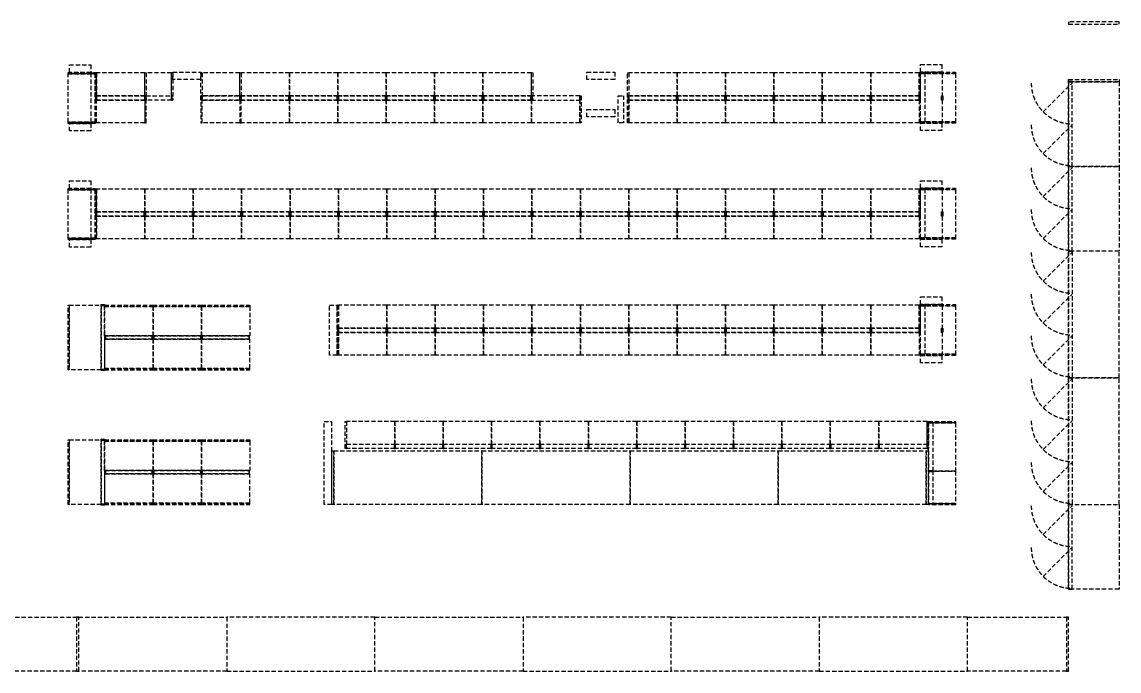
# Model space of a CAD drawing. Extents: x -119186 to 81195, y 1816 to 147180.
# Drawn here: x -37095 to -16690, y 21474 to 33551 of the extents above; entities that cross this region are included whole.
import ezdxf

# ---------------------------------------------------------------- set-up
doc = ezdxf.new("R2010")
doc.units = 0
doc.header["$LTSCALE"] = 12.7
doc.header["$MEASUREMENT"] = 0
doc.linetypes.add('HIDDEN2', pattern=[0.1875, 0.125, -0.0625])
doc.layers.add('A_建築（什器）', color=8, linetype='CONTINUOUS')

msp = doc.modelspace()

# ---------------------------------------------------------------- linework, layer by layer
at = {"layer": 'A_建築（什器）', "color": 8, "linetype": 'HIDDEN2', "ltscale": 50}
for p, q in [((-19981.62, 32592.87), (-19981.62, 32177.64)), ((-18101.12, 31878.14), (-17565.13, 32414.13)), ((-19994.62, 32097.64), (-19994.62, 32177.64)), ((-19994.62, 32177.64), (-19981.62, 32177.64)), ((-19981.62, 32097.64), (-19994.62, 32097.64)), ((-19981.62, 32097.64), (-19981.62, 32177.64)), ((-19981.62, 32097.64), (-19981.62, 32177.64)), ((-19981.62, 32177.64), (-19968.62, 32177.64)), ((-19981.62, 32177.64), (-19981.62, 32097.64)), ((-19981.62, 32177.64), (-19981.62, 32097.64)), ((-19981.62, 32097.64), (-19981.62, 31692.87)), ((-19968.62, 32097.64), (-19981.62, 32097.64)), ((-19968.62, 32177.64), (-19968.62, 32097.64)), ((-18101.12, 31100.14), (-17565.13, 31636.13)), ((-18101.12, 30301.14), (-17565.13, 30837.13)), ((-19981.62, 30431.87), (-19981.62, 30016.64)), ((-19994.62, 29936.64), (-19994.62, 30016.64)), ((-19994.62, 30016.64), (-19981.62, 30016.64)), ((-19981.62, 29936.64), (-19981.62, 30016.64)), ((-19981.62, 29936.64), (-19981.62, 30016.64)), ((-19981.62, 30016.64), (-19968.62, 30016.64)), ((-19981.62, 30016.64), (-19981.62, 29936.64)), ((-19981.62, 30016.64), (-19981.62, 29936.64)), ((-19968.62, 30016.64), (-19968.62, 29936.64)), ((-18101.12, 29523.14), (-17565.13, 30059.13)), ((-19981.62, 29936.64), (-19994.62, 29936.64)), ((-19981.62, 29936.64), (-19981.62, 29531.87)), ((-19968.62, 29936.64), (-19981.62, 29936.64)), ((-18101.12, 28728.14), (-17565.13, 29264.13)), ((-18101.12, 27950.14), (-17565.13, 28486.13)), ((-19981.62, 28270.87), (-19981.62, 27855.64)), ((-19994.62, 27775.64), (-19994.62, 27855.64)), ((-19994.62, 27855.64), (-19981.62, 27855.64)), ((-19981.62, 27775.64), (-19994.62, 27775.64)), ((-19981.62, 27775.64), (-19981.62, 27855.64)), ((-19981.62, 27775.64), (-19981.62, 27855.64)), ((-19981.62, 27855.64), (-19968.62, 27855.64)), ((-19981.62, 27855.64), (-19981.62, 27775.64)), ((-19981.62, 27855.64), (-19981.62, 27775.64)), ((-19981.62, 27775.64), (-19981.62, 27370.87)), ((-19968.62, 27775.64), (-19981.62, 27775.64)), ((-19968.62, 27855.64), (-19968.62, 27775.64)), ((-18101.12, 27172.14), (-17565.13, 27708.13)), ((-18101.12, 26373.14), (-17565.13, 26909.13)), ((-18101.12, 25595.14), (-17565.13, 26131.13)), ((-18101.12, 24817.14), (-17565.13, 25353.13)), ((-18101.12, 24014.14), (-17565.13, 24550.13)), ((-18101.12, 23236.14), (-17565.13, 23772.13))]:
    msp.add_line(p, q, dxfattribs=at)
for points in [[(-16690.13, 33550.69), (-17630.13, 33550.69), (-17630.13, 33510.69), (-16690.13, 33510.69)], [(-36212.6, 32752.64), (-35812.6, 32752.64), (-35812.6, 32612.64), (-36212.6, 32612.64)], [(-20384.13, 32757.87), (-19984.13, 32757.87), (-19984.13, 32617.87), (-20384.13, 32617.87)], [(-36238.13, 32612.64), (-35734.13, 32612.64), (-35734.13, 32587.64), (-36238.13, 32587.64)], [(-36238.13, 32587.64), (-35734.13, 32587.64), (-35734.13, 31687.64), (-36238.13, 31687.64)], [(-35734.13, 32600.14), (-35814.13, 32600.14), (-35814.13, 31674.64), (-35734.13, 31674.64)], [(-35709.13, 32601.64), (-35734.13, 32601.64), (-35734.13, 32097.64), (-35709.13, 32097.64)], [(-34809.13, 32601.64), (-35709.13, 32601.64), (-35709.13, 32177.64), (-34809.13, 32177.64)], [(-34809.13, 32601.64), (-34784.13, 32601.64), (-34784.13, 32097.64), (-34809.13, 32097.64)], [(-34315.11, 32601.64), (-34784.13, 32601.64), (-34784.13, 32177.64), (-34315.11, 32177.64)], [(-34315.11, 32601.64), (-34290.11, 32601.64), (-34290.11, 32097.64), (-34315.11, 32097.64)], [(-34290.11, 32617.63), (-33770.11, 32617.63), (-33770.11, 32477.63), (-34290.11, 32477.63)], [(-33770.11, 32601.64), (-33745.11, 32601.64), (-33745.11, 32097.64), (-33770.11, 32097.64)], [(-33045.11, 32601.64), (-33745.11, 32601.64), (-33745.11, 32177.64), (-33045.11, 32177.64)], [(-33045.11, 32601.64), (-33020.11, 32601.64), (-33020.11, 32097.64), (-33045.11, 32097.64)], [(-32120.11, 32601.64), (-33020.11, 32601.64), (-33020.11, 32177.64), (-32120.11, 32177.64)], [(-31220.11, 32601.64), (-32120.11, 32601.64), (-32120.11, 32177.64), (-31220.11, 32177.64)], [(-30320.11, 32601.64), (-31220.11, 32601.64), (-31220.11, 32177.64), (-30320.11, 32177.64)], [(-29420.11, 32601.64), (-30320.11, 32601.64), (-30320.11, 32177.64), (-29420.11, 32177.64)], [(-28520.11, 32601.64), (-29420.11, 32601.64), (-29420.11, 32177.64), (-28520.11, 32177.64)], [(-27620.11, 32601.64), (-28520.11, 32601.64), (-28520.11, 32177.64), (-27620.11, 32177.64)], [(-27620.11, 32601.64), (-27595.11, 32601.64), (-27595.11, 32097.64), (-27620.11, 32097.64)], [(-26590.08, 32617.63), (-26070.09, 32617.63), (-26070.09, 32477.63), (-26590.08, 32477.63)], [(-25833.18, 32601.64), (-25809.13, 32601.64), (-25809.13, 31673.64), (-25833.18, 31673.64)], [(-24909.13, 32601.64), (-25809.13, 32601.64), (-25809.13, 32177.64), (-24909.13, 32177.64)], [(-24009.13, 32601.64), (-24909.13, 32601.64), (-24909.13, 32177.64), (-24009.13, 32177.64)], [(-23109.13, 32601.64), (-24009.13, 32601.64), (-24009.13, 32177.64), (-23109.13, 32177.64)], [(-22209.13, 32601.64), (-23109.13, 32601.64), (-23109.13, 32177.64), (-22209.13, 32177.64)], [(-21309.13, 32601.64), (-22209.13, 32601.64), (-22209.13, 32177.64), (-21309.13, 32177.64)], [(-20409.13, 32601.64), (-21309.13, 32601.64), (-21309.13, 32177.64), (-20409.13, 32177.64)], [(-20384.13, 32601.64), (-20409.13, 32601.64), (-20409.13, 32097.64), (-20384.13, 32097.64)], [(-20384.13, 32617.87), (-19730.13, 32617.87), (-19730.13, 32592.87), (-20384.13, 32592.87)], [(-20384.13, 32605.87), (-20304.13, 32605.87), (-20304.13, 31679.87), (-20384.13, 31679.87)], [(-20384.13, 32592.87), (-19730.13, 32592.87), (-19730.13, 31692.87), (-20384.13, 31692.87)], [(-17630.13, 32477.63), (-16690.13, 32477.63), (-16690.13, 32437.63), (-17630.13, 32437.63)], [(-17630.13, 30860.63), (-17565.13, 30860.63), (-17565.13, 32439.63), (-17630.13, 32439.63)], [(-17630.13, 32437.63), (-16690.13, 32437.63), (-16690.13, 30860.63), (-17630.13, 30860.63)], [(-35709.13, 32097.64), (-35722.13, 32097.64), (-35722.13, 32177.64), (-35709.13, 32177.64)], [(-35709.13, 32177.64), (-35722.13, 32177.64), (-35722.13, 32097.64), (-35709.13, 32097.64)], [(-34809.13, 32177.64), (-35709.13, 32177.64), (-35709.13, 32097.64), (-34809.13, 32097.64)], [(-34809.13, 32097.64), (-35709.13, 32097.64), (-35709.13, 32177.64), (-34809.13, 32177.64)], [(-34809.13, 31673.64), (-35709.13, 31673.64), (-35709.13, 32097.64), (-34809.13, 32097.64)], [(-34784.13, 32177.64), (-34809.13, 32177.64), (-34809.13, 31673.64), (-34784.13, 31673.64)], [(-34796.13, 32097.64), (-34809.13, 32097.64), (-34809.13, 32177.64), (-34796.13, 32177.64)], [(-34796.13, 32177.64), (-34809.13, 32177.64), (-34809.13, 32097.64), (-34796.13, 32097.64)], [(-34784.13, 32177.64), (-34797.13, 32177.64), (-34797.13, 32097.64), (-34784.13, 32097.64)], [(-34315.11, 32097.64), (-34784.13, 32097.64), (-34784.13, 32177.64), (-34315.11, 32177.64)], [(-34302.11, 32177.64), (-34315.11, 32177.64), (-34315.11, 32097.64), (-34302.11, 32097.64)], [(-33770.11, 31673.64), (-33745.11, 31673.64), (-33745.11, 32177.64), (-33770.11, 32177.64)], [(-33745.11, 32177.64), (-33758.11, 32177.64), (-33758.11, 32097.64), (-33745.11, 32097.64)], [(-33745.11, 32097.64), (-33758.11, 32097.64), (-33758.11, 32177.64), (-33745.11, 32177.64)], [(-33045.11, 32097.64), (-33745.11, 32097.64), (-33745.11, 32177.64), (-33045.11, 32177.64)], [(-33045.11, 32177.64), (-33745.11, 32177.64), (-33745.11, 32097.64), (-33045.11, 32097.64)], [(-33045.11, 31673.64), (-33745.11, 31673.64), (-33745.11, 32097.64), (-33045.11, 32097.64)], [(-33032.11, 32177.64), (-33045.11, 32177.64), (-33045.11, 32097.64), (-33032.11, 32097.64)], [(-33032.11, 32097.64), (-33045.11, 32097.64), (-33045.11, 32177.64), (-33032.11, 32177.64)], [(-33020.11, 32097.64), (-33045.11, 32097.64), (-33045.11, 31673.64), (-33020.11, 31673.64)], [(-33020.11, 32177.64), (-33033.11, 32177.64), (-33033.11, 32097.64), (-33020.11, 32097.64)], [(-33020.11, 32097.64), (-33033.11, 32097.64), (-33033.11, 32177.64), (-33020.11, 32177.64)], [(-32120.11, 32097.64), (-33020.11, 32097.64), (-33020.11, 32177.64), (-32120.11, 32177.64)], [(-32120.11, 32177.64), (-33020.11, 32177.64), (-33020.11, 32097.64), (-32120.11, 32097.64)], [(-32120.11, 31673.64), (-33020.11, 31673.64), (-33020.11, 32097.64), (-32120.11, 32097.64)], [(-32120.11, 32177.64), (-32133.11, 32177.64), (-32133.11, 32097.64), (-32120.11, 32097.64)], [(-32120.11, 32097.64), (-32133.11, 32097.64), (-32133.11, 32177.64), (-32120.11, 32177.64)], [(-31220.11, 32097.64), (-32120.11, 32097.64), (-32120.11, 32177.64), (-31220.11, 32177.64)], [(-32107.11, 32177.64), (-32120.11, 32177.64), (-32120.11, 32097.64), (-32107.11, 32097.64)], [(-31220.11, 32177.64), (-32120.11, 32177.64), (-32120.11, 32097.64), (-31220.11, 32097.64)], [(-32107.11, 32097.64), (-32120.11, 32097.64), (-32120.11, 32177.64), (-32107.11, 32177.64)], [(-31220.11, 31673.64), (-32120.11, 31673.64), (-32120.11, 32097.64), (-31220.11, 32097.64)], [(-31220.11, 32177.64), (-31233.11, 32177.64), (-31233.11, 32097.64), (-31220.11, 32097.64)], [(-31220.11, 32097.64), (-31233.11, 32097.64), (-31233.11, 32177.64), (-31220.11, 32177.64)], [(-30320.11, 32097.64), (-31220.11, 32097.64), (-31220.11, 32177.64), (-30320.11, 32177.64)], [(-31207.11, 32177.64), (-31220.11, 32177.64), (-31220.11, 32097.64), (-31207.11, 32097.64)], [(-30320.11, 32177.64), (-31220.11, 32177.64), (-31220.11, 32097.64), (-30320.11, 32097.64)], [(-31207.11, 32097.64), (-31220.11, 32097.64), (-31220.11, 32177.64), (-31207.11, 32177.64)], [(-30320.11, 31673.64), (-31220.11, 31673.64), (-31220.11, 32097.64), (-30320.11, 32097.64)], [(-30320.11, 32177.64), (-30333.11, 32177.64), (-30333.11, 32097.64), (-30320.11, 32097.64)], [(-30320.11, 32097.64), (-30333.11, 32097.64), (-30333.11, 32177.64), (-30320.11, 32177.64)], [(-29420.11, 32097.64), (-30320.11, 32097.64), (-30320.11, 32177.64), (-29420.11, 32177.64)], [(-30307.11, 32177.64), (-30320.11, 32177.64), (-30320.11, 32097.64), (-30307.11, 32097.64)], [(-29420.11, 32177.64), (-30320.11, 32177.64), (-30320.11, 32097.64), (-29420.11, 32097.64)], [(-30307.11, 32097.64), (-30320.11, 32097.64), (-30320.11, 32177.64), (-30307.11, 32177.64)], [(-29420.11, 31673.64), (-30320.11, 31673.64), (-30320.11, 32097.64), (-29420.11, 32097.64)], [(-29420.11, 32177.64), (-29433.11, 32177.64), (-29433.11, 32097.64), (-29420.11, 32097.64)], [(-29420.11, 32097.64), (-29433.11, 32097.64), (-29433.11, 32177.64), (-29420.11, 32177.64)], [(-28520.11, 32097.64), (-29420.11, 32097.64), (-29420.11, 32177.64), (-28520.11, 32177.64)], [(-29407.11, 32177.64), (-29420.11, 32177.64), (-29420.11, 32097.64), (-29407.11, 32097.64)], [(-28520.11, 32177.64), (-29420.11, 32177.64), (-29420.11, 32097.64), (-28520.11, 32097.64)], [(-29407.11, 32097.64), (-29420.11, 32097.64), (-29420.11, 32177.64), (-29407.11, 32177.64)], [(-28520.11, 31673.64), (-29420.11, 31673.64), (-29420.11, 32097.64), (-28520.11, 32097.64)], [(-28520.11, 32177.64), (-28533.11, 32177.64), (-28533.11, 32097.64), (-28520.11, 32097.64)], [(-28520.11, 32097.64), (-28533.11, 32097.64), (-28533.11, 32177.64), (-28520.11, 32177.64)], [(-27620.11, 32097.64), (-28520.11, 32097.64), (-28520.11, 32177.64), (-27620.11, 32177.64)], [(-28507.11, 32177.64), (-28520.11, 32177.64), (-28520.11, 32097.64), (-28507.11, 32097.64)], [(-27620.11, 32177.64), (-28520.11, 32177.64), (-28520.11, 32097.64), (-27620.11, 32097.64)], [(-28507.11, 32097.64), (-28520.11, 32097.64), (-28520.11, 32177.64), (-28507.11, 32177.64)], [(-27620.11, 31673.64), (-28520.11, 31673.64), (-28520.11, 32097.64), (-27620.11, 32097.64)], [(-27620.11, 32097.64), (-27633.11, 32097.64), (-27633.11, 32177.64), (-27620.11, 32177.64)], [(-27607.11, 32177.64), (-27620.11, 32177.64), (-27620.11, 32097.64), (-27607.11, 32097.64)], [(-27607.11, 32097.64), (-27620.11, 32097.64), (-27620.11, 32177.64), (-27607.11, 32177.64)], [(-26720.11, 32177.64), (-27620.11, 32177.64), (-27620.11, 32097.64), (-26720.11, 32097.64)], [(-26720.11, 31673.64), (-27620.11, 31673.64), (-27620.11, 32097.64), (-26720.11, 32097.64)], [(-26707.11, 32097.64), (-26720.11, 32097.64), (-26720.11, 32177.64), (-26707.11, 32177.64)], [(-26720.11, 32177.64), (-26695.11, 32177.64), (-26695.11, 31673.64), (-26720.11, 31673.64)], [(-26005.66, 32178.64), (-25905.66, 32178.64), (-25905.66, 31673.64), (-26005.66, 31673.64)], [(-25809.13, 32097.64), (-25822.13, 32097.64), (-25822.13, 32177.64), (-25809.13, 32177.64)], [(-25809.13, 32177.64), (-25822.13, 32177.64), (-25822.13, 32097.64), (-25809.13, 32097.64)], [(-24909.13, 32177.64), (-25809.13, 32177.64), (-25809.13, 32097.64), (-24909.13, 32097.64)], [(-24909.13, 32097.64), (-25809.13, 32097.64), (-25809.13, 32177.64), (-24909.13, 32177.64)], [(-24909.13, 31673.64), (-25809.13, 31673.64), (-25809.13, 32097.64), (-24909.13, 32097.64)], [(-24909.13, 32097.64), (-24922.13, 32097.64), (-24922.13, 32177.64), (-24909.13, 32177.64)], [(-24909.13, 32177.64), (-24922.13, 32177.64), (-24922.13, 32097.64), (-24909.13, 32097.64)], [(-24009.13, 32177.64), (-24909.13, 32177.64), (-24909.13, 32097.64), (-24009.13, 32097.64)], [(-24896.13, 32097.64), (-24909.13, 32097.64), (-24909.13, 32177.64), (-24896.13, 32177.64)], [(-24009.13, 32097.64), (-24909.13, 32097.64), (-24909.13, 32177.64), (-24009.13, 32177.64)], [(-24896.13, 32177.64), (-24909.13, 32177.64), (-24909.13, 32097.64), (-24896.13, 32097.64)], [(-24009.13, 31673.64), (-24909.13, 31673.64), (-24909.13, 32097.64), (-24009.13, 32097.64)], [(-24009.13, 32097.64), (-24022.13, 32097.64), (-24022.13, 32177.64), (-24009.13, 32177.64)], [(-24009.13, 32177.64), (-24022.13, 32177.64), (-24022.13, 32097.64), (-24009.13, 32097.64)], [(-23996.13, 32097.64), (-24009.13, 32097.64), (-24009.13, 32177.64), (-23996.13, 32177.64)], [(-23996.13, 32177.64), (-24009.13, 32177.64), (-24009.13, 32097.64), (-23996.13, 32097.64)], [(-23109.13, 32177.64), (-24009.13, 32177.64), (-24009.13, 32097.64), (-23109.13, 32097.64)], [(-23109.13, 32097.64), (-24009.13, 32097.64), (-24009.13, 32177.64), (-23109.13, 32177.64)], [(-23109.13, 31673.64), (-24009.13, 31673.64), (-24009.13, 32097.64), (-23109.13, 32097.64)], [(-23109.13, 32097.64), (-23122.13, 32097.64), (-23122.13, 32177.64), (-23109.13, 32177.64)], [(-23109.13, 32177.64), (-23122.13, 32177.64), (-23122.13, 32097.64), (-23109.13, 32097.64)], [(-22209.13, 32177.64), (-23109.13, 32177.64), (-23109.13, 32097.64), (-22209.13, 32097.64)], [(-23096.13, 32097.64), (-23109.13, 32097.64), (-23109.13, 32177.64), (-23096.13, 32177.64)], [(-22209.13, 32097.64), (-23109.13, 32097.64), (-23109.13, 32177.64), (-22209.13, 32177.64)], [(-23096.13, 32177.64), (-23109.13, 32177.64), (-23109.13, 32097.64), (-23096.13, 32097.64)], [(-22209.13, 31673.64), (-23109.13, 31673.64), (-23109.13, 32097.64), (-22209.13, 32097.64)], [(-22209.13, 32097.64), (-22222.13, 32097.64), (-22222.13, 32177.64), (-22209.13, 32177.64)], [(-22209.13, 32177.64), (-22222.13, 32177.64), (-22222.13, 32097.64), (-22209.13, 32097.64)], [(-21309.13, 32177.64), (-22209.13, 32177.64), (-22209.13, 32097.64), (-21309.13, 32097.64)], [(-22196.13, 32097.64), (-22209.13, 32097.64), (-22209.13, 32177.64), (-22196.13, 32177.64)], [(-21309.13, 32097.64), (-22209.13, 32097.64), (-22209.13, 32177.64), (-21309.13, 32177.64)], [(-22196.13, 32177.64), (-22209.13, 32177.64), (-22209.13, 32097.64), (-22196.13, 32097.64)], [(-21309.13, 31673.64), (-22209.13, 31673.64), (-22209.13, 32097.64), (-21309.13, 32097.64)], [(-21309.13, 32097.64), (-21322.13, 32097.64), (-21322.13, 32177.64), (-21309.13, 32177.64)], [(-21309.13, 32177.64), (-21322.13, 32177.64), (-21322.13, 32097.64), (-21309.13, 32097.64)], [(-21296.13, 32097.64), (-21309.13, 32097.64), (-21309.13, 32177.64), (-21296.13, 32177.64)], [(-21296.13, 32177.64), (-21309.13, 32177.64), (-21309.13, 32097.64), (-21296.13, 32097.64)], [(-20409.13, 32177.64), (-21309.13, 32177.64), (-21309.13, 32097.64), (-20409.13, 32097.64)], [(-20409.13, 32097.64), (-21309.13, 32097.64), (-21309.13, 32177.64), (-20409.13, 32177.64)], [(-20409.13, 31673.64), (-21309.13, 31673.64), (-21309.13, 32097.64), (-20409.13, 32097.64)], [(-20396.13, 32097.64), (-20409.13, 32097.64), (-20409.13, 32177.64), (-20396.13, 32177.64)], [(-20396.13, 32177.64), (-20409.13, 32177.64), (-20409.13, 32097.64), (-20396.13, 32097.64)], [(-26070.09, 31782.64), (-26590.08, 31782.64), (-26590.08, 31922.64), (-26070.09, 31922.64)], [(-35734.13, 31662.64), (-36238.13, 31662.64), (-36238.13, 31687.64), (-35734.13, 31687.64)], [(-36212.6, 31662.64), (-35812.6, 31662.64), (-35812.6, 31522.64), (-36212.6, 31522.64)], [(-20384.13, 31692.87), (-19730.13, 31692.87), (-19730.13, 31667.87), (-20384.13, 31667.87)], [(-19984.13, 31527.87), (-20384.13, 31527.87), (-20384.13, 31667.87), (-19984.13, 31667.87)], [(-17630.13, 29283.63), (-17565.13, 29283.63), (-17565.13, 30862.63), (-17630.13, 30862.63)], [(-17630.13, 30860.63), (-16690.13, 30860.63), (-16690.13, 29283.63), (-17630.13, 29283.63)], [(-36238.13, 30451.64), (-35734.13, 30451.64), (-35734.13, 30426.64), (-36238.13, 30426.64)], [(-36238.13, 30426.64), (-35734.13, 30426.64), (-35734.13, 29526.64), (-36238.13, 29526.64)], [(-36212.6, 30591.64), (-35812.6, 30591.64), (-35812.6, 30451.64), (-36212.6, 30451.64)], [(-35734.13, 30439.14), (-35814.13, 30439.14), (-35814.13, 29513.64), (-35734.13, 29513.64)], [(-35709.13, 30440.64), (-35734.13, 30440.64), (-35734.13, 29936.64), (-35709.13, 29936.64)], [(-34809.13, 30440.64), (-35709.13, 30440.64), (-35709.13, 30016.64), (-34809.13, 30016.64)], [(-33909.13, 30440.64), (-34809.13, 30440.64), (-34809.13, 30016.64), (-33909.13, 30016.64)], [(-33009.13, 30440.64), (-33909.13, 30440.64), (-33909.13, 30016.64), (-33009.13, 30016.64)], [(-32109.13, 30440.64), (-33009.13, 30440.64), (-33009.13, 30016.64), (-32109.13, 30016.64)], [(-31209.13, 30440.64), (-32109.13, 30440.64), (-32109.13, 30016.64), (-31209.13, 30016.64)], [(-30309.13, 30440.64), (-31209.13, 30440.64), (-31209.13, 30016.64), (-30309.13, 30016.64)], [(-29409.13, 30440.64), (-30309.13, 30440.64), (-30309.13, 30016.64), (-29409.13, 30016.64)], [(-28509.13, 30440.64), (-29409.13, 30440.64), (-29409.13, 30016.64), (-28509.13, 30016.64)], [(-27609.13, 30440.64), (-28509.13, 30440.64), (-28509.13, 30016.64), (-27609.13, 30016.64)], [(-26709.13, 30440.64), (-27609.13, 30440.64), (-27609.13, 30016.64), (-26709.13, 30016.64)], [(-25809.13, 30440.64), (-26709.13, 30440.64), (-26709.13, 30016.64), (-25809.13, 30016.64)], [(-24909.13, 30440.64), (-25809.13, 30440.64), (-25809.13, 30016.64), (-24909.13, 30016.64)], [(-24009.13, 30440.64), (-24909.13, 30440.64), (-24909.13, 30016.64), (-24009.13, 30016.64)], [(-23109.13, 30440.64), (-24009.13, 30440.64), (-24009.13, 30016.64), (-23109.13, 30016.64)], [(-22209.13, 30440.64), (-23109.13, 30440.64), (-23109.13, 30016.64), (-22209.13, 30016.64)], [(-21309.13, 30440.64), (-22209.13, 30440.64), (-22209.13, 30016.64), (-21309.13, 30016.64)], [(-20409.13, 30440.64), (-21309.13, 30440.64), (-21309.13, 30016.64), (-20409.13, 30016.64)], [(-20384.13, 30440.64), (-20409.13, 30440.64), (-20409.13, 29936.64), (-20384.13, 29936.64)], [(-20384.13, 30596.87), (-19984.13, 30596.87), (-19984.13, 30456.87), (-20384.13, 30456.87)], [(-20384.13, 30456.87), (-19730.13, 30456.87), (-19730.13, 30431.87), (-20384.13, 30431.87)], [(-20384.13, 30444.87), (-20304.13, 30444.87), (-20304.13, 29518.87), (-20384.13, 29518.87)], [(-20384.13, 30431.87), (-19730.13, 30431.87), (-19730.13, 29531.87), (-20384.13, 29531.87)], [(-35709.13, 29512.64), (-35734.13, 29512.64), (-35734.13, 30016.64), (-35709.13, 30016.64)], [(-35709.13, 29936.64), (-35722.13, 29936.64), (-35722.13, 30016.64), (-35709.13, 30016.64)], [(-35709.13, 30016.64), (-35722.13, 30016.64), (-35722.13, 29936.64), (-35709.13, 29936.64)], [(-34809.13, 30016.64), (-35709.13, 30016.64), (-35709.13, 29936.64), (-34809.13, 29936.64)], [(-34809.13, 29936.64), (-35709.13, 29936.64), (-35709.13, 30016.64), (-34809.13, 30016.64)], [(-34809.13, 29936.64), (-34822.13, 29936.64), (-34822.13, 30016.64), (-34809.13, 30016.64)], [(-34809.13, 30016.64), (-34822.13, 30016.64), (-34822.13, 29936.64), (-34809.13, 29936.64)], [(-34809.13, 29936.64), (-34796.13, 29936.64), (-34796.13, 30016.64), (-34809.13, 30016.64)], [(-34809.13, 30016.64), (-34796.13, 30016.64), (-34796.13, 29936.64), (-34809.13, 29936.64)], [(-33909.13, 30016.64), (-34809.13, 30016.64), (-34809.13, 29936.64), (-33909.13, 29936.64)], [(-33909.13, 29936.64), (-34809.13, 29936.64), (-34809.13, 30016.64), (-33909.13, 30016.64)], [(-33909.13, 29936.64), (-33922.13, 29936.64), (-33922.13, 30016.64), (-33909.13, 30016.64)], [(-33909.13, 30016.64), (-33922.13, 30016.64), (-33922.13, 29936.64), (-33909.13, 29936.64)], [(-33009.13, 30016.64), (-33909.13, 30016.64), (-33909.13, 29936.64), (-33009.13, 29936.64)], [(-33896.13, 29936.64), (-33909.13, 29936.64), (-33909.13, 30016.64), (-33896.13, 30016.64)], [(-33009.13, 29936.64), (-33909.13, 29936.64), (-33909.13, 30016.64), (-33009.13, 30016.64)], [(-33896.13, 30016.64), (-33909.13, 30016.64), (-33909.13, 29936.64), (-33896.13, 29936.64)], [(-33009.13, 29936.64), (-33022.13, 29936.64), (-33022.13, 30016.64), (-33009.13, 30016.64)], [(-33009.13, 30016.64), (-33022.13, 30016.64), (-33022.13, 29936.64), (-33009.13, 29936.64)], [(-32109.13, 30016.64), (-33009.13, 30016.64), (-33009.13, 29936.64), (-32109.13, 29936.64)], [(-32996.13, 29936.64), (-33009.13, 29936.64), (-33009.13, 30016.64), (-32996.13, 30016.64)], [(-32109.13, 29936.64), (-33009.13, 29936.64), (-33009.13, 30016.64), (-32109.13, 30016.64)], [(-32996.13, 30016.64), (-33009.13, 30016.64), (-33009.13, 29936.64), (-32996.13, 29936.64)], [(-32109.13, 29936.64), (-32122.13, 29936.64), (-32122.13, 30016.64), (-32109.13, 30016.64)], [(-32109.13, 30016.64), (-32122.13, 30016.64), (-32122.13, 29936.64), (-32109.13, 29936.64)], [(-32096.13, 29936.64), (-32109.13, 29936.64), (-32109.13, 30016.64), (-32096.13, 30016.64)], [(-32096.13, 30016.64), (-32109.13, 30016.64), (-32109.13, 29936.64), (-32096.13, 29936.64)], [(-31209.13, 30016.64), (-32109.13, 30016.64), (-32109.13, 29936.64), (-31209.13, 29936.64)], [(-31209.13, 29936.64), (-32109.13, 29936.64), (-32109.13, 30016.64), (-31209.13, 30016.64)], [(-31209.13, 29936.64), (-31222.13, 29936.64), (-31222.13, 30016.64), (-31209.13, 30016.64)], [(-31209.13, 30016.64), (-31222.13, 30016.64), (-31222.13, 29936.64), (-31209.13, 29936.64)], [(-30309.13, 30016.64), (-31209.13, 30016.64), (-31209.13, 29936.64), (-30309.13, 29936.64)], [(-31196.13, 29936.64), (-31209.13, 29936.64), (-31209.13, 30016.64), (-31196.13, 30016.64)], [(-30309.13, 29936.64), (-31209.13, 29936.64), (-31209.13, 30016.64), (-30309.13, 30016.64)], [(-31196.13, 30016.64), (-31209.13, 30016.64), (-31209.13, 29936.64), (-31196.13, 29936.64)], [(-30309.13, 29936.64), (-30322.13, 29936.64), (-30322.13, 30016.64), (-30309.13, 30016.64)], [(-30309.13, 30016.64), (-30322.13, 30016.64), (-30322.13, 29936.64), (-30309.13, 29936.64)], [(-29409.13, 30016.64), (-30309.13, 30016.64), (-30309.13, 29936.64), (-29409.13, 29936.64)], [(-30296.13, 29936.64), (-30309.13, 29936.64), (-30309.13, 30016.64), (-30296.13, 30016.64)], [(-29409.13, 29936.64), (-30309.13, 29936.64), (-30309.13, 30016.64), (-29409.13, 30016.64)], [(-30296.13, 30016.64), (-30309.13, 30016.64), (-30309.13, 29936.64), (-30296.13, 29936.64)], [(-29409.13, 29936.64), (-29422.13, 29936.64), (-29422.13, 30016.64), (-29409.13, 30016.64)], [(-29409.13, 30016.64), (-29422.13, 30016.64), (-29422.13, 29936.64), (-29409.13, 29936.64)], [(-29396.13, 29936.64), (-29409.13, 29936.64), (-29409.13, 30016.64), (-29396.13, 30016.64)], [(-29396.13, 30016.64), (-29409.13, 30016.64), (-29409.13, 29936.64), (-29396.13, 29936.64)], [(-28509.13, 30016.64), (-29409.13, 30016.64), (-29409.13, 29936.64), (-28509.13, 29936.64)], [(-28509.13, 29936.64), (-29409.13, 29936.64), (-29409.13, 30016.64), (-28509.13, 30016.64)], [(-28509.13, 29936.64), (-28522.13, 29936.64), (-28522.13, 30016.64), (-28509.13, 30016.64)], [(-28509.13, 30016.64), (-28522.13, 30016.64), (-28522.13, 29936.64), (-28509.13, 29936.64)], [(-27609.13, 30016.64), (-28509.13, 30016.64), (-28509.13, 29936.64), (-27609.13, 29936.64)], [(-28496.13, 29936.64), (-28509.13, 29936.64), (-28509.13, 30016.64), (-28496.13, 30016.64)], [(-27609.13, 29936.64), (-28509.13, 29936.64), (-28509.13, 30016.64), (-27609.13, 30016.64)], [(-28496.13, 30016.64), (-28509.13, 30016.64), (-28509.13, 29936.64), (-28496.13, 29936.64)], [(-27609.13, 29936.64), (-27622.13, 29936.64), (-27622.13, 30016.64), (-27609.13, 30016.64)], [(-27609.13, 30016.64), (-27622.13, 30016.64), (-27622.13, 29936.64), (-27609.13, 29936.64)], [(-26709.13, 30016.64), (-27609.13, 30016.64), (-27609.13, 29936.64), (-26709.13, 29936.64)], [(-27596.13, 29936.64), (-27609.13, 29936.64), (-27609.13, 30016.64), (-27596.13, 30016.64)], [(-26709.13, 29936.64), (-27609.13, 29936.64), (-27609.13, 30016.64), (-26709.13, 30016.64)], [(-27596.13, 30016.64), (-27609.13, 30016.64), (-27609.13, 29936.64), (-27596.13, 29936.64)], [(-26709.13, 29936.64), (-26722.13, 29936.64), (-26722.13, 30016.64), (-26709.13, 30016.64)], [(-26709.13, 30016.64), (-26722.13, 30016.64), (-26722.13, 29936.64), (-26709.13, 29936.64)], [(-26696.13, 29936.64), (-26709.13, 29936.64), (-26709.13, 30016.64), (-26696.13, 30016.64)], [(-26696.13, 30016.64), (-26709.13, 30016.64), (-26709.13, 29936.64), (-26696.13, 29936.64)], [(-25809.13, 30016.64), (-26709.13, 30016.64), (-26709.13, 29936.64), (-25809.13, 29936.64)], [(-25809.13, 29936.64), (-26709.13, 29936.64), (-26709.13, 30016.64), (-25809.13, 30016.64)], [(-25809.13, 29936.64), (-25822.13, 29936.64), (-25822.13, 30016.64), (-25809.13, 30016.64)], [(-25809.13, 30016.64), (-25822.13, 30016.64), (-25822.13, 29936.64), (-25809.13, 29936.64)], [(-24909.13, 30016.64), (-25809.13, 30016.64), (-25809.13, 29936.64), (-24909.13, 29936.64)], [(-25796.13, 29936.64), (-25809.13, 29936.64), (-25809.13, 30016.64), (-25796.13, 30016.64)], [(-24909.13, 29936.64), (-25809.13, 29936.64), (-25809.13, 30016.64), (-24909.13, 30016.64)], [(-25796.13, 30016.64), (-25809.13, 30016.64), (-25809.13, 29936.64), (-25796.13, 29936.64)], [(-24909.13, 29936.64), (-24922.13, 29936.64), (-24922.13, 30016.64), (-24909.13, 30016.64)], [(-24909.13, 30016.64), (-24922.13, 30016.64), (-24922.13, 29936.64), (-24909.13, 29936.64)], [(-24009.13, 30016.64), (-24909.13, 30016.64), (-24909.13, 29936.64), (-24009.13, 29936.64)], [(-24896.13, 29936.64), (-24909.13, 29936.64), (-24909.13, 30016.64), (-24896.13, 30016.64)], [(-24009.13, 29936.64), (-24909.13, 29936.64), (-24909.13, 30016.64), (-24009.13, 30016.64)], [(-24896.13, 30016.64), (-24909.13, 30016.64), (-24909.13, 29936.64), (-24896.13, 29936.64)], [(-24009.13, 29936.64), (-24022.13, 29936.64), (-24022.13, 30016.64), (-24009.13, 30016.64)], [(-24009.13, 30016.64), (-24022.13, 30016.64), (-24022.13, 29936.64), (-24009.13, 29936.64)], [(-23996.13, 29936.64), (-24009.13, 29936.64), (-24009.13, 30016.64), (-23996.13, 30016.64)], [(-23996.13, 30016.64), (-24009.13, 30016.64), (-24009.13, 29936.64), (-23996.13, 29936.64)], [(-23109.13, 30016.64), (-24009.13, 30016.64), (-24009.13, 29936.64), (-23109.13, 29936.64)], [(-23109.13, 29936.64), (-24009.13, 29936.64), (-24009.13, 30016.64), (-23109.13, 30016.64)], [(-23109.13, 29936.64), (-23122.13, 29936.64), (-23122.13, 30016.64), (-23109.13, 30016.64)], [(-23109.13, 30016.64), (-23122.13, 30016.64), (-23122.13, 29936.64), (-23109.13, 29936.64)], [(-22209.13, 30016.64), (-23109.13, 30016.64), (-23109.13, 29936.64), (-22209.13, 29936.64)], [(-23096.13, 29936.64), (-23109.13, 29936.64), (-23109.13, 30016.64), (-23096.13, 30016.64)], [(-22209.13, 29936.64), (-23109.13, 29936.64), (-23109.13, 30016.64), (-22209.13, 30016.64)], [(-23096.13, 30016.64), (-23109.13, 30016.64), (-23109.13, 29936.64), (-23096.13, 29936.64)], [(-22209.13, 29936.64), (-22222.13, 29936.64), (-22222.13, 30016.64), (-22209.13, 30016.64)], [(-22209.13, 30016.64), (-22222.13, 30016.64), (-22222.13, 29936.64), (-22209.13, 29936.64)], [(-21309.13, 30016.64), (-22209.13, 30016.64), (-22209.13, 29936.64), (-21309.13, 29936.64)], [(-22196.13, 29936.64), (-22209.13, 29936.64), (-22209.13, 30016.64), (-22196.13, 30016.64)], [(-21309.13, 29936.64), (-22209.13, 29936.64), (-22209.13, 30016.64), (-21309.13, 30016.64)], [(-22196.13, 30016.64), (-22209.13, 30016.64), (-22209.13, 29936.64), (-22196.13, 29936.64)], [(-21309.13, 29936.64), (-21322.13, 29936.64), (-21322.13, 30016.64), (-21309.13, 30016.64)], [(-21309.13, 30016.64), (-21322.13, 30016.64), (-21322.13, 29936.64), (-21309.13, 29936.64)], [(-21296.13, 29936.64), (-21309.13, 29936.64), (-21309.13, 30016.64), (-21296.13, 30016.64)], [(-21296.13, 30016.64), (-21309.13, 30016.64), (-21309.13, 29936.64), (-21296.13, 29936.64)], [(-20409.13, 30016.64), (-21309.13, 30016.64), (-21309.13, 29936.64), (-20409.13, 29936.64)], [(-20409.13, 29936.64), (-21309.13, 29936.64), (-21309.13, 30016.64), (-20409.13, 30016.64)], [(-20396.13, 29936.64), (-20409.13, 29936.64), (-20409.13, 30016.64), (-20396.13, 30016.64)], [(-20396.13, 30016.64), (-20409.13, 30016.64), (-20409.13, 29936.64), (-20396.13, 29936.64)], [(-34809.13, 29512.64), (-35709.13, 29512.64), (-35709.13, 29936.64), (-34809.13, 29936.64)], [(-33909.13, 29512.64), (-34809.13, 29512.64), (-34809.13, 29936.64), (-33909.13, 29936.64)], [(-33009.13, 29512.64), (-33909.13, 29512.64), (-33909.13, 29936.64), (-33009.13, 29936.64)], [(-32109.13, 29512.64), (-33009.13, 29512.64), (-33009.13, 29936.64), (-32109.13, 29936.64)], [(-31209.13, 29512.64), (-32109.13, 29512.64), (-32109.13, 29936.64), (-31209.13, 29936.64)], [(-30309.13, 29512.64), (-31209.13, 29512.64), (-31209.13, 29936.64), (-30309.13, 29936.64)], [(-29409.13, 29512.64), (-30309.13, 29512.64), (-30309.13, 29936.64), (-29409.13, 29936.64)], [(-28509.13, 29512.64), (-29409.13, 29512.64), (-29409.13, 29936.64), (-28509.13, 29936.64)], [(-27609.13, 29512.64), (-28509.13, 29512.64), (-28509.13, 29936.64), (-27609.13, 29936.64)], [(-26709.13, 29512.64), (-27609.13, 29512.64), (-27609.13, 29936.64), (-26709.13, 29936.64)], [(-25809.13, 29512.64), (-26709.13, 29512.64), (-26709.13, 29936.64), (-25809.13, 29936.64)], [(-24909.13, 29512.64), (-25809.13, 29512.64), (-25809.13, 29936.64), (-24909.13, 29936.64)], [(-24009.13, 29512.64), (-24909.13, 29512.64), (-24909.13, 29936.64), (-24009.13, 29936.64)], [(-23109.13, 29512.64), (-24009.13, 29512.64), (-24009.13, 29936.64), (-23109.13, 29936.64)], [(-22209.13, 29512.64), (-23109.13, 29512.64), (-23109.13, 29936.64), (-22209.13, 29936.64)], [(-21309.13, 29512.64), (-22209.13, 29512.64), (-22209.13, 29936.64), (-21309.13, 29936.64)], [(-20409.13, 29512.64), (-21309.13, 29512.64), (-21309.13, 29936.64), (-20409.13, 29936.64)], [(-35734.13, 29501.64), (-36238.13, 29501.64), (-36238.13, 29526.64), (-35734.13, 29526.64)], [(-36212.6, 29501.64), (-35812.6, 29501.64), (-35812.6, 29361.64), (-36212.6, 29361.64)], [(-20384.13, 29531.87), (-19730.13, 29531.87), (-19730.13, 29506.87), (-20384.13, 29506.87)], [(-19984.13, 29366.87), (-20384.13, 29366.87), (-20384.13, 29506.87), (-19984.13, 29506.87)], [(-16690.13, 29283.63), (-17630.13, 29283.63), (-17630.13, 26928.63), (-16690.13, 26928.63)], [(-17630.13, 29283.63), (-17565.13, 29283.63), (-17565.13, 26928.63), (-17630.13, 26928.63)], [(-20384.13, 28435.87), (-19984.13, 28435.87), (-19984.13, 28295.87), (-20384.13, 28295.87)], [(-36238.13, 28279.64), (-36216.13, 28279.64), (-36216.13, 27079.64), (-36238.13, 27079.64)], [(-36216.13, 28279.64), (-35622.13, 28279.64), (-35622.13, 27079.64), (-36216.13, 27079.64)], [(-35622.13, 28292.64), (-35557.13, 28292.64), (-35557.13, 27066.64), (-35622.13, 27066.64)], [(-35622.13, 28292.64), (-35557.13, 28292.64), (-35557.13, 28266.64), (-35622.13, 28266.64)], [(-35557.13, 28279.64), (-34657.13, 28279.64), (-34657.13, 28257.64), (-35557.13, 28257.64)], [(-35557.13, 28257.64), (-34657.13, 28257.64), (-34657.13, 27712.14), (-35557.13, 27712.14)], [(-34657.13, 28279.64), (-33757.13, 28279.64), (-33757.13, 28257.64), (-34657.13, 28257.64)], [(-34657.13, 28257.64), (-33757.13, 28257.64), (-33757.13, 27712.14), (-34657.13, 27712.14)], [(-33757.13, 28279.64), (-32857.13, 28279.64), (-32857.13, 28257.64), (-33757.13, 28257.64)], [(-33757.13, 28257.64), (-32857.13, 28257.64), (-32857.13, 27712.14), (-33757.13, 27712.14)], [(-31235.09, 27351.64), (-31375.09, 27351.64), (-31375.09, 28279.64), (-31235.09, 28279.64)], [(-31235.09, 28279.64), (-31209.13, 28279.64), (-31209.13, 27351.64), (-31235.09, 27351.64)], [(-30309.13, 28279.64), (-31209.13, 28279.64), (-31209.13, 27855.64), (-30309.13, 27855.64)], [(-29409.13, 28279.64), (-30309.13, 28279.64), (-30309.13, 27855.64), (-29409.13, 27855.64)], [(-28509.13, 28279.64), (-29409.13, 28279.64), (-29409.13, 27855.64), (-28509.13, 27855.64)], [(-27609.13, 28279.64), (-28509.13, 28279.64), (-28509.13, 27855.64), (-27609.13, 27855.64)], [(-26709.13, 28279.64), (-27609.13, 28279.64), (-27609.13, 27855.64), (-26709.13, 27855.64)], [(-25809.13, 28279.64), (-26709.13, 28279.64), (-26709.13, 27855.64), (-25809.13, 27855.64)], [(-24909.13, 28279.64), (-25809.13, 28279.64), (-25809.13, 27855.64), (-24909.13, 27855.64)], [(-24009.13, 28279.64), (-24909.13, 28279.64), (-24909.13, 27855.64), (-24009.13, 27855.64)], [(-23109.13, 28279.64), (-24009.13, 28279.64), (-24009.13, 27855.64), (-23109.13, 27855.64)], [(-22209.13, 28279.64), (-23109.13, 28279.64), (-23109.13, 27855.64), (-22209.13, 27855.64)], [(-21309.13, 28279.64), (-22209.13, 28279.64), (-22209.13, 27855.64), (-21309.13, 27855.64)], [(-20409.13, 28279.64), (-21309.13, 28279.64), (-21309.13, 27855.64), (-20409.13, 27855.64)], [(-20384.13, 28279.64), (-20409.13, 28279.64), (-20409.13, 27775.64), (-20384.13, 27775.64)], [(-20384.13, 28295.87), (-19730.13, 28295.87), (-19730.13, 28270.87), (-20384.13, 28270.87)], [(-20384.13, 28283.87), (-20304.13, 28283.87), (-20304.13, 27357.87), (-20384.13, 27357.87)], [(-20384.13, 28270.87), (-19730.13, 28270.87), (-19730.13, 27370.87), (-20384.13, 27370.87)], [(-31209.13, 27775.64), (-31222.13, 27775.64), (-31222.13, 27855.64), (-31209.13, 27855.64)], [(-31209.13, 27855.64), (-31222.13, 27855.64), (-31222.13, 27775.64), (-31209.13, 27775.64)], [(-30309.13, 27855.64), (-31209.13, 27855.64), (-31209.13, 27775.64), (-30309.13, 27775.64)], [(-30309.13, 27775.64), (-31209.13, 27775.64), (-31209.13, 27855.64), (-30309.13, 27855.64)], [(-30309.13, 27351.64), (-31209.13, 27351.64), (-31209.13, 27775.64), (-30309.13, 27775.64)], [(-30309.13, 27775.64), (-30322.13, 27775.64), (-30322.13, 27855.64), (-30309.13, 27855.64)], [(-30309.13, 27855.64), (-30322.13, 27855.64), (-30322.13, 27775.64), (-30309.13, 27775.64)], [(-29409.13, 27855.64), (-30309.13, 27855.64), (-30309.13, 27775.64), (-29409.13, 27775.64)], [(-30296.13, 27775.64), (-30309.13, 27775.64), (-30309.13, 27855.64), (-30296.13, 27855.64)], [(-29409.13, 27775.64), (-30309.13, 27775.64), (-30309.13, 27855.64), (-29409.13, 27855.64)], [(-30296.13, 27855.64), (-30309.13, 27855.64), (-30309.13, 27775.64), (-30296.13, 27775.64)], [(-29409.13, 27351.64), (-30309.13, 27351.64), (-30309.13, 27775.64), (-29409.13, 27775.64)], [(-29409.13, 27775.64), (-29422.13, 27775.64), (-29422.13, 27855.64), (-29409.13, 27855.64)], [(-29409.13, 27855.64), (-29422.13, 27855.64), (-29422.13, 27775.64), (-29409.13, 27775.64)], [(-29396.13, 27775.64), (-29409.13, 27775.64), (-29409.13, 27855.64), (-29396.13, 27855.64)], [(-29396.13, 27855.64), (-29409.13, 27855.64), (-29409.13, 27775.64), (-29396.13, 27775.64)], [(-28509.13, 27855.64), (-29409.13, 27855.64), (-29409.13, 27775.64), (-28509.13, 27775.64)], [(-28509.13, 27775.64), (-29409.13, 27775.64), (-29409.13, 27855.64), (-28509.13, 27855.64)], [(-28509.13, 27351.64), (-29409.13, 27351.64), (-29409.13, 27775.64), (-28509.13, 27775.64)], [(-28509.13, 27775.64), (-28522.13, 27775.64), (-28522.13, 27855.64), (-28509.13, 27855.64)], [(-28509.13, 27855.64), (-28522.13, 27855.64), (-28522.13, 27775.64), (-28509.13, 27775.64)], [(-27609.13, 27855.64), (-28509.13, 27855.64), (-28509.13, 27775.64), (-27609.13, 27775.64)], [(-28496.13, 27775.64), (-28509.13, 27775.64), (-28509.13, 27855.64), (-28496.13, 27855.64)], [(-27609.13, 27775.64), (-28509.13, 27775.64), (-28509.13, 27855.64), (-27609.13, 27855.64)], [(-28496.13, 27855.64), (-28509.13, 27855.64), (-28509.13, 27775.64), (-28496.13, 27775.64)], [(-27609.13, 27351.64), (-28509.13, 27351.64), (-28509.13, 27775.64), (-27609.13, 27775.64)], [(-27609.13, 27775.64), (-27622.13, 27775.64), (-27622.13, 27855.64), (-27609.13, 27855.64)], [(-27609.13, 27855.64), (-27622.13, 27855.64), (-27622.13, 27775.64), (-27609.13, 27775.64)], [(-26709.13, 27855.64), (-27609.13, 27855.64), (-27609.13, 27775.64), (-26709.13, 27775.64)], [(-27596.13, 27775.64), (-27609.13, 27775.64), (-27609.13, 27855.64), (-27596.13, 27855.64)], [(-26709.13, 27775.64), (-27609.13, 27775.64), (-27609.13, 27855.64), (-26709.13, 27855.64)], [(-27596.13, 27855.64), (-27609.13, 27855.64), (-27609.13, 27775.64), (-27596.13, 27775.64)], [(-26709.13, 27351.64), (-27609.13, 27351.64), (-27609.13, 27775.64), (-26709.13, 27775.64)], [(-26709.13, 27775.64), (-26722.13, 27775.64), (-26722.13, 27855.64), (-26709.13, 27855.64)], [(-26709.13, 27855.64), (-26722.13, 27855.64), (-26722.13, 27775.64), (-26709.13, 27775.64)], [(-26696.13, 27775.64), (-26709.13, 27775.64), (-26709.13, 27855.64), (-26696.13, 27855.64)], [(-26696.13, 27855.64), (-26709.13, 27855.64), (-26709.13, 27775.64), (-26696.13, 27775.64)], [(-25809.13, 27855.64), (-26709.13, 27855.64), (-26709.13, 27775.64), (-25809.13, 27775.64)], [(-25809.13, 27775.64), (-26709.13, 27775.64), (-26709.13, 27855.64), (-25809.13, 27855.64)], [(-25809.13, 27351.64), (-26709.13, 27351.64), (-26709.13, 27775.64), (-25809.13, 27775.64)], [(-25809.13, 27775.64), (-25822.13, 27775.64), (-25822.13, 27855.64), (-25809.13, 27855.64)], [(-25809.13, 27855.64), (-25822.13, 27855.64), (-25822.13, 27775.64), (-25809.13, 27775.64)], [(-24909.13, 27855.64), (-25809.13, 27855.64), (-25809.13, 27775.64), (-24909.13, 27775.64)], [(-25796.13, 27775.64), (-25809.13, 27775.64), (-25809.13, 27855.64), (-25796.13, 27855.64)], [(-24909.13, 27775.64), (-25809.13, 27775.64), (-25809.13, 27855.64), (-24909.13, 27855.64)], [(-25796.13, 27855.64), (-25809.13, 27855.64), (-25809.13, 27775.64), (-25796.13, 27775.64)], [(-24909.13, 27351.64), (-25809.13, 27351.64), (-25809.13, 27775.64), (-24909.13, 27775.64)], [(-24909.13, 27775.64), (-24922.13, 27775.64), (-24922.13, 27855.64), (-24909.13, 27855.64)], [(-24909.13, 27855.64), (-24922.13, 27855.64), (-24922.13, 27775.64), (-24909.13, 27775.64)], [(-24009.13, 27855.64), (-24909.13, 27855.64), (-24909.13, 27775.64), (-24009.13, 27775.64)], [(-24896.13, 27775.64), (-24909.13, 27775.64), (-24909.13, 27855.64), (-24896.13, 27855.64)], [(-24009.13, 27775.64), (-24909.13, 27775.64), (-24909.13, 27855.64), (-24009.13, 27855.64)], [(-24896.13, 27855.64), (-24909.13, 27855.64), (-24909.13, 27775.64), (-24896.13, 27775.64)], [(-24009.13, 27351.64), (-24909.13, 27351.64), (-24909.13, 27775.64), (-24009.13, 27775.64)], [(-24009.13, 27775.64), (-24022.13, 27775.64), (-24022.13, 27855.64), (-24009.13, 27855.64)], [(-24009.13, 27855.64), (-24022.13, 27855.64), (-24022.13, 27775.64), (-24009.13, 27775.64)], [(-23996.13, 27775.64), (-24009.13, 27775.64), (-24009.13, 27855.64), (-23996.13, 27855.64)], [(-23996.13, 27855.64), (-24009.13, 27855.64), (-24009.13, 27775.64), (-23996.13, 27775.64)], [(-23109.13, 27855.64), (-24009.13, 27855.64), (-24009.13, 27775.64), (-23109.13, 27775.64)], [(-23109.13, 27775.64), (-24009.13, 27775.64), (-24009.13, 27855.64), (-23109.13, 27855.64)], [(-23109.13, 27351.64), (-24009.13, 27351.64), (-24009.13, 27775.64), (-23109.13, 27775.64)], [(-23109.13, 27775.64), (-23122.13, 27775.64), (-23122.13, 27855.64), (-23109.13, 27855.64)], [(-23109.13, 27855.64), (-23122.13, 27855.64), (-23122.13, 27775.64), (-23109.13, 27775.64)], [(-22209.13, 27855.64), (-23109.13, 27855.64), (-23109.13, 27775.64), (-22209.13, 27775.64)], [(-23096.13, 27775.64), (-23109.13, 27775.64), (-23109.13, 27855.64), (-23096.13, 27855.64)], [(-22209.13, 27775.64), (-23109.13, 27775.64), (-23109.13, 27855.64), (-22209.13, 27855.64)], [(-23096.13, 27855.64), (-23109.13, 27855.64), (-23109.13, 27775.64), (-23096.13, 27775.64)], [(-22209.13, 27351.64), (-23109.13, 27351.64), (-23109.13, 27775.64), (-22209.13, 27775.64)], [(-22209.13, 27775.64), (-22222.13, 27775.64), (-22222.13, 27855.64), (-22209.13, 27855.64)], [(-22209.13, 27855.64), (-22222.13, 27855.64), (-22222.13, 27775.64), (-22209.13, 27775.64)], [(-21309.13, 27855.64), (-22209.13, 27855.64), (-22209.13, 27775.64), (-21309.13, 27775.64)], [(-22196.13, 27775.64), (-22209.13, 27775.64), (-22209.13, 27855.64), (-22196.13, 27855.64)], [(-21309.13, 27775.64), (-22209.13, 27775.64), (-22209.13, 27855.64), (-21309.13, 27855.64)], [(-22196.13, 27855.64), (-22209.13, 27855.64), (-22209.13, 27775.64), (-22196.13, 27775.64)], [(-21309.13, 27351.64), (-22209.13, 27351.64), (-22209.13, 27775.64), (-21309.13, 27775.64)], [(-21309.13, 27775.64), (-21322.13, 27775.64), (-21322.13, 27855.64), (-21309.13, 27855.64)], [(-21309.13, 27855.64), (-21322.13, 27855.64), (-21322.13, 27775.64), (-21309.13, 27775.64)], [(-21296.13, 27775.64), (-21309.13, 27775.64), (-21309.13, 27855.64), (-21296.13, 27855.64)], [(-21296.13, 27855.64), (-21309.13, 27855.64), (-21309.13, 27775.64), (-21296.13, 27775.64)], [(-20409.13, 27855.64), (-21309.13, 27855.64), (-21309.13, 27775.64), (-20409.13, 27775.64)], [(-20409.13, 27775.64), (-21309.13, 27775.64), (-21309.13, 27855.64), (-20409.13, 27855.64)], [(-20409.13, 27351.64), (-21309.13, 27351.64), (-21309.13, 27775.64), (-20409.13, 27775.64)], [(-20396.13, 27775.64), (-20409.13, 27775.64), (-20409.13, 27855.64), (-20396.13, 27855.64)], [(-20396.13, 27855.64), (-20409.13, 27855.64), (-20409.13, 27775.64), (-20396.13, 27775.64)], [(-35557.13, 27101.64), (-34657.13, 27101.64), (-34657.13, 27647.14), (-35557.13, 27647.14)], [(-35544.13, 27712.14), (-34670.13, 27712.14), (-34670.13, 27647.14), (-35544.13, 27647.14)], [(-35544.13, 27647.14), (-34670.13, 27647.14), (-34670.13, 27712.14), (-35544.13, 27712.14)], [(-34657.13, 27101.64), (-33757.13, 27101.64), (-33757.13, 27647.14), (-34657.13, 27647.14)], [(-34644.13, 27712.14), (-33770.13, 27712.14), (-33770.13, 27647.14), (-34644.13, 27647.14)], [(-34644.13, 27647.14), (-33770.13, 27647.14), (-33770.13, 27712.14), (-34644.13, 27712.14)], [(-33757.13, 27101.64), (-32857.13, 27101.64), (-32857.13, 27647.14), (-33757.13, 27647.14)], [(-33744.13, 27712.14), (-32870.13, 27712.14), (-32870.13, 27647.14), (-33744.13, 27647.14)], [(-33744.13, 27647.14), (-32870.13, 27647.14), (-32870.13, 27712.14), (-33744.13, 27712.14)], [(-20384.13, 27370.87), (-19730.13, 27370.87), (-19730.13, 27345.87), (-20384.13, 27345.87)], [(-19984.13, 27205.87), (-20384.13, 27205.87), (-20384.13, 27345.87), (-19984.13, 27345.87)], [(-35622.13, 27092.64), (-35557.13, 27092.64), (-35557.13, 27066.64), (-35622.13, 27066.64)], [(-35557.13, 27079.64), (-34657.13, 27079.64), (-34657.13, 27101.64), (-35557.13, 27101.64)], [(-34657.13, 27079.64), (-33757.13, 27079.64), (-33757.13, 27101.64), (-34657.13, 27101.64)], [(-33757.13, 27079.64), (-32857.13, 27079.64), (-32857.13, 27101.64), (-33757.13, 27101.64)], [(-16690.13, 26928.63), (-17630.13, 26928.63), (-17630.13, 24573.63), (-16690.13, 24573.63)], [(-17630.13, 26928.63), (-17565.13, 26928.63), (-17565.13, 24573.63), (-17630.13, 24573.63)], [(-31475.09, 26118.23), (-31335.09, 26118.23), (-31335.09, 24574.23), (-31475.09, 24574.23)], [(-31085.09, 26118.23), (-31060.09, 26118.23), (-31060.09, 25613.65), (-31085.09, 25613.65)], [(-30160.09, 26117.65), (-31060.09, 26117.65), (-31060.09, 25693.65), (-30160.09, 25693.65)], [(-29260.09, 26118.23), (-30160.09, 26118.23), (-30160.09, 25694.23), (-29260.09, 25694.23)], [(-28360.09, 26118.23), (-29260.09, 26118.23), (-29260.09, 25694.23), (-28360.09, 25694.23)], [(-27460.09, 26117.65), (-28360.09, 26117.65), (-28360.09, 25693.65), (-27460.09, 25693.65)], [(-26560.09, 26117.65), (-27460.09, 26117.65), (-27460.09, 25693.65), (-26560.09, 25693.65)], [(-25660.09, 26118.23), (-26560.09, 26118.23), (-26560.09, 25694.23), (-25660.09, 25694.23)], [(-24760.09, 26117.65), (-25660.09, 26117.65), (-25660.09, 25693.65), (-24760.09, 25693.65)], [(-23860.09, 26118.23), (-24760.09, 26118.23), (-24760.09, 25694.23), (-23860.09, 25694.23)], [(-22960.09, 26118.23), (-23860.09, 26118.23), (-23860.09, 25694.23), (-22960.09, 25694.23)], [(-22060.09, 26117.65), (-22960.09, 26117.65), (-22960.09, 25693.65), (-22060.09, 25693.65)], [(-21160.09, 26118.23), (-22060.09, 26118.23), (-22060.09, 25694.23), (-21160.09, 25694.23)], [(-20260.09, 26118.23), (-21160.09, 26118.23), (-21160.09, 25694.23), (-20260.09, 25694.23)], [(-20260.09, 26118.23), (-20235.09, 26118.23), (-20235.09, 25614.23), (-20260.09, 25614.23)], [(-20235.09, 26118.23), (-19731.09, 26118.23), (-19731.09, 26093.23), (-20235.09, 26093.23)], [(-20235.09, 26105.73), (-20155.09, 26105.73), (-20155.09, 25180.23), (-20235.09, 25180.23)], [(-20235.09, 26093.23), (-19731.09, 26093.23), (-19731.09, 25193.23), (-20235.09, 25193.23)], [(-36238.07, 25774.1), (-36216.07, 25774.1), (-36216.07, 24574.1), (-36238.07, 24574.1)], [(-36216.07, 25774.1), (-35622.07, 25774.1), (-35622.07, 24574.1), (-36216.07, 24574.1)], [(-35622.07, 25787.1), (-35557.07, 25787.1), (-35557.07, 24561.1), (-35622.07, 24561.1)], [(-35622.07, 25787.1), (-35557.07, 25787.1), (-35557.07, 25761.1), (-35622.07, 25761.1)], [(-35557.07, 25774.1), (-34657.07, 25774.1), (-34657.07, 25752.1), (-35557.07, 25752.1)], [(-35557.07, 25752.1), (-34657.07, 25752.1), (-34657.07, 25206.6), (-35557.07, 25206.6)], [(-34657.07, 25774.1), (-33757.07, 25774.1), (-33757.07, 25752.1), (-34657.07, 25752.1)], [(-34657.07, 25752.1), (-33757.07, 25752.1), (-33757.07, 25206.6), (-34657.07, 25206.6)], [(-33757.07, 25774.1), (-32857.07, 25774.1), (-32857.07, 25752.1), (-33757.07, 25752.1)], [(-33757.07, 25752.1), (-32857.07, 25752.1), (-32857.07, 25206.6), (-33757.07, 25206.6)], [(-31333.09, 25574.23), (-31295.09, 25574.23), (-31295.09, 24574.23), (-31333.09, 24574.23)], [(-31295.09, 25574.23), (-28540.09, 25574.23), (-28540.09, 24574.23), (-31295.09, 24574.23)], [(-31060.09, 25693.65), (-31073.09, 25693.65), (-31073.09, 25613.65), (-31060.09, 25613.65)], [(-30160.09, 25613.65), (-31060.09, 25613.65), (-31060.09, 25693.65), (-30160.09, 25693.65)], [(-30160.09, 25694.23), (-30173.09, 25694.23), (-30173.09, 25614.23), (-30160.09, 25614.23)], [(-29260.09, 25614.23), (-30160.09, 25614.23), (-30160.09, 25694.23), (-29260.09, 25694.23)], [(-30147.09, 25693.65), (-30160.09, 25693.65), (-30160.09, 25613.65), (-30147.09, 25613.65)], [(-29260.09, 25694.23), (-29273.09, 25694.23), (-29273.09, 25614.23), (-29260.09, 25614.23)], [(-29247.09, 25694.23), (-29260.09, 25694.23), (-29260.09, 25614.23), (-29247.09, 25614.23)], [(-28360.09, 25614.23), (-29260.09, 25614.23), (-29260.09, 25694.23), (-28360.09, 25694.23)], [(-28540.09, 25574.23), (-25785.09, 25574.23), (-25785.09, 24574.23), (-28540.09, 24574.23)], [(-28360.09, 25693.65), (-28373.09, 25693.65), (-28373.09, 25613.65), (-28360.09, 25613.65)], [(-28347.09, 25694.23), (-28360.09, 25694.23), (-28360.09, 25614.23), (-28347.09, 25614.23)], [(-27460.09, 25613.65), (-28360.09, 25613.65), (-28360.09, 25693.65), (-27460.09, 25693.65)], [(-27460.09, 25693.65), (-27473.09, 25693.65), (-27473.09, 25613.65), (-27460.09, 25613.65)], [(-27447.09, 25693.65), (-27460.09, 25693.65), (-27460.09, 25613.65), (-27447.09, 25613.65)], [(-26560.09, 25613.65), (-27460.09, 25613.65), (-27460.09, 25693.65), (-26560.09, 25693.65)], [(-26560.09, 25694.23), (-26573.09, 25694.23), (-26573.09, 25614.23), (-26560.09, 25614.23)], [(-25660.09, 25614.23), (-26560.09, 25614.23), (-26560.09, 25694.23), (-25660.09, 25694.23)], [(-26547.09, 25693.65), (-26560.09, 25693.65), (-26560.09, 25613.65), (-26547.09, 25613.65)], [(-25785.09, 25574.23), (-23030.09, 25574.23), (-23030.09, 24574.23), (-25785.09, 24574.23)], [(-25660.09, 25693.65), (-25673.09, 25693.65), (-25673.09, 25613.65), (-25660.09, 25613.65)], [(-25647.09, 25694.23), (-25660.09, 25694.23), (-25660.09, 25614.23), (-25647.09, 25614.23)], [(-24760.09, 25613.65), (-25660.09, 25613.65), (-25660.09, 25693.65), (-24760.09, 25693.65)], [(-24760.09, 25694.23), (-24773.09, 25694.23), (-24773.09, 25614.23), (-24760.09, 25614.23)], [(-23860.09, 25614.23), (-24760.09, 25614.23), (-24760.09, 25694.23), (-23860.09, 25694.23)], [(-24747.09, 25693.65), (-24760.09, 25693.65), (-24760.09, 25613.65), (-24747.09, 25613.65)], [(-23860.09, 25694.23), (-23873.09, 25694.23), (-23873.09, 25614.23), (-23860.09, 25614.23)], [(-23847.09, 25694.23), (-23860.09, 25694.23), (-23860.09, 25614.23), (-23847.09, 25614.23)], [(-22960.09, 25614.23), (-23860.09, 25614.23), (-23860.09, 25694.23), (-22960.09, 25694.23)], [(-23030.09, 25574.23), (-20275.09, 25574.23), (-20275.09, 24574.23), (-23030.09, 24574.23)], [(-22960.09, 25693.65), (-22973.09, 25693.65), (-22973.09, 25613.65), (-22960.09, 25613.65)], [(-22947.09, 25694.23), (-22960.09, 25694.23), (-22960.09, 25614.23), (-22947.09, 25614.23)], [(-22060.09, 25613.65), (-22960.09, 25613.65), (-22960.09, 25693.65), (-22060.09, 25693.65)], [(-22060.09, 25694.23), (-22073.09, 25694.23), (-22073.09, 25614.23), (-22060.09, 25614.23)], [(-21160.09, 25614.23), (-22060.09, 25614.23), (-22060.09, 25694.23), (-21160.09, 25694.23)], [(-22047.09, 25693.65), (-22060.09, 25693.65), (-22060.09, 25613.65), (-22047.09, 25613.65)], [(-21160.09, 25694.23), (-21173.09, 25694.23), (-21173.09, 25614.23), (-21160.09, 25614.23)], [(-21147.09, 25694.23), (-21160.09, 25694.23), (-21160.09, 25614.23), (-21147.09, 25614.23)], [(-20260.09, 25614.23), (-21160.09, 25614.23), (-21160.09, 25694.23), (-20260.09, 25694.23)], [(-20275.09, 25574.23), (-20235.09, 25574.23), (-20235.09, 24574.23), (-20275.09, 24574.23)], [(-20247.09, 25694.23), (-20260.09, 25694.23), (-20260.09, 25614.23), (-20247.09, 25614.23)], [(-35557.07, 24596.1), (-34657.07, 24596.1), (-34657.07, 25141.6), (-35557.07, 25141.6)], [(-35544.07, 25206.6), (-34670.07, 25206.6), (-34670.07, 25141.6), (-35544.07, 25141.6)], [(-35544.07, 25141.6), (-34670.07, 25141.6), (-34670.07, 25206.6), (-35544.07, 25206.6)], [(-34657.07, 24596.1), (-33757.07, 24596.1), (-33757.07, 25141.6), (-34657.07, 25141.6)], [(-34644.07, 25206.6), (-33770.07, 25206.6), (-33770.07, 25141.6), (-34644.07, 25141.6)], [(-34644.07, 25141.6), (-33770.07, 25141.6), (-33770.07, 25206.6), (-34644.07, 25206.6)], [(-33757.07, 24596.1), (-32857.07, 24596.1), (-32857.07, 25141.6), (-33757.07, 25141.6)], [(-33744.07, 25206.6), (-32870.07, 25206.6), (-32870.07, 25141.6), (-33744.07, 25141.6)], [(-33744.07, 25141.6), (-32870.07, 25141.6), (-32870.07, 25206.6), (-33744.07, 25206.6)], [(-20235.09, 25206.23), (-20155.09, 25206.23), (-20155.09, 24580.23), (-20235.09, 24580.23)], [(-19731.09, 24593.23), (-20235.09, 24593.23), (-20235.09, 25193.23), (-19731.09, 25193.23)], [(-35622.07, 24587.1), (-35557.07, 24587.1), (-35557.07, 24561.1), (-35622.07, 24561.1)], [(-35557.07, 24574.1), (-34657.07, 24574.1), (-34657.07, 24596.1), (-35557.07, 24596.1)], [(-34657.07, 24574.1), (-33757.07, 24574.1), (-33757.07, 24596.1), (-34657.07, 24596.1)], [(-33757.07, 24574.1), (-32857.07, 24574.1), (-32857.07, 24596.1), (-33757.07, 24596.1)], [(-20235.09, 24593.23), (-19731.09, 24593.23), (-19731.09, 24568.23), (-20235.09, 24568.23)], [(-17630.13, 22996.63), (-17565.13, 22996.63), (-17565.13, 24575.63), (-17630.13, 24575.63)], [(-17630.13, 24573.63), (-16690.13, 24573.63), (-16690.13, 22996.63), (-17630.13, 22996.63)], [(-38530.13, 22474.06), (-36080.13, 22474.06), (-36080.13, 21474.06), (-38530.13, 21474.06)], [(-36080.13, 21474.06), (-36040.13, 21474.06), (-36040.13, 22474.06), (-36080.13, 22474.06)], [(-36040.13, 22474.06), (-33285.13, 22474.06), (-33285.13, 21474.06), (-36040.13, 21474.06)], [(-33285.13, 21474.06), (-30530.13, 21474.06), (-30530.13, 22474.06), (-33285.13, 22474.06)], [(-30530.13, 22474.06), (-27775.13, 22474.06), (-27775.13, 21474.06), (-30530.13, 21474.06)], [(-27775.13, 21474.06), (-25020.13, 21474.06), (-25020.13, 22474.06), (-27775.13, 22474.06)], [(-25020.13, 22474.06), (-22265.13, 22474.06), (-22265.13, 21474.06), (-25020.13, 21474.06)], [(-22265.13, 21474.06), (-19510.13, 21474.06), (-19510.13, 22474.06), (-22265.13, 22474.06)], [(-19510.13, 22474.06), (-17670.13, 22474.06), (-17670.13, 21474.06), (-19510.13, 21474.06)], [(-17670.13, 21474.06), (-17630.13, 21474.06), (-17630.13, 22474.06), (-17670.13, 22474.06)]]:
    msp.add_lwpolyline(points, close=True, dxfattribs=at)
for centre in [(-17565.13, 32414.13), (-17565.13, 31636.13), (-17565.13, 30837.13), (-17565.13, 30059.13), (-17565.13, 29264.13), (-17565.13, 28486.13), (-17565.13, 27708.13), (-17565.13, 26909.13), (-17565.13, 26131.13), (-17565.13, 25353.13), (-17565.13, 24550.13), (-17565.13, 23772.13)]:
    msp.add_arc(centre, 758, 180, 270, dxfattribs=at)

doc.saveas('drawing.dxf')
